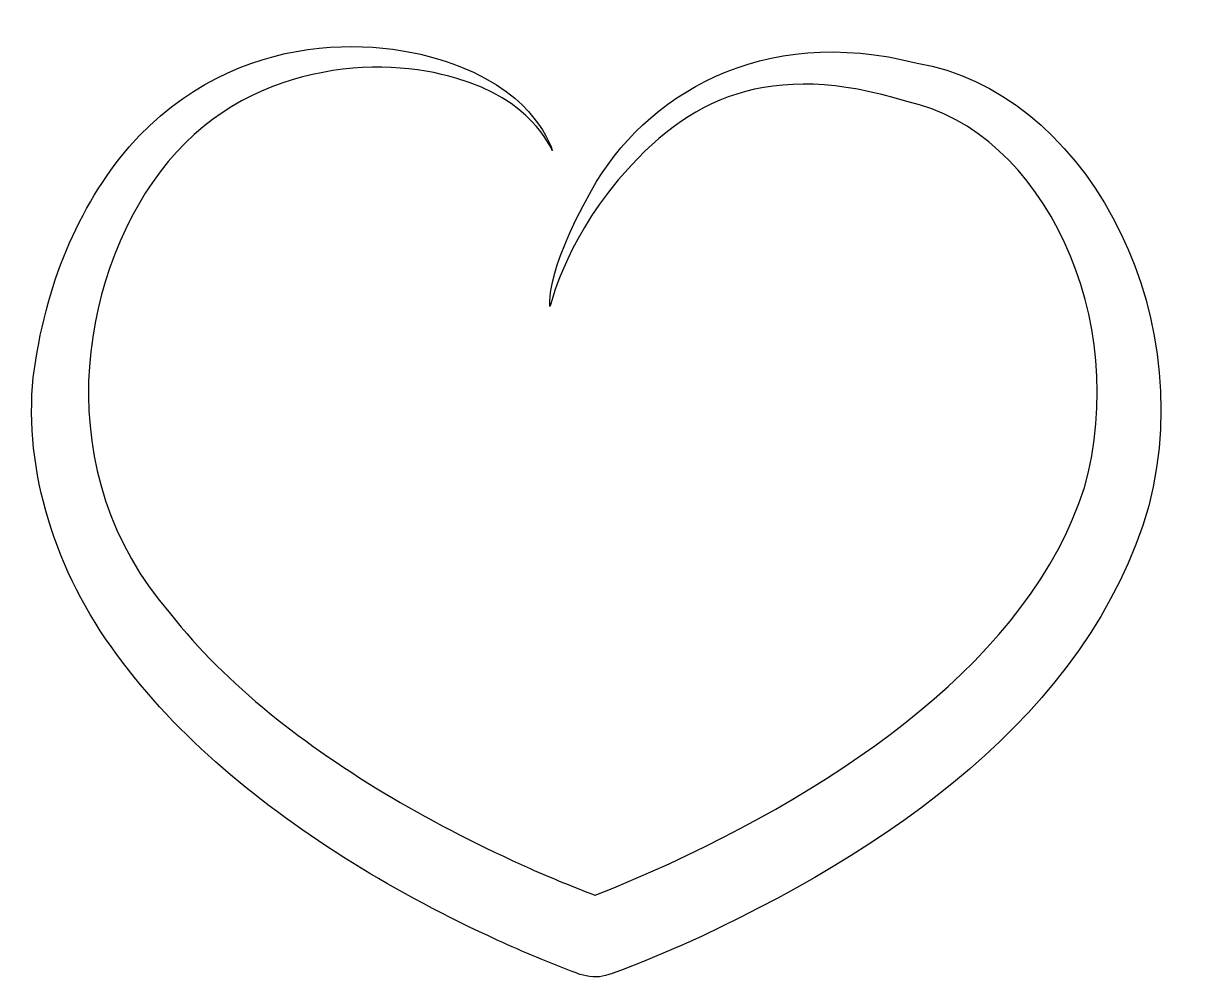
# Model space of a CAD drawing. Header units: centimetres. Extents: x -10.1 to 10.7, y -8.3 to 8.7.
import ezdxf

# ---------------------------------------------------------------- set-up
doc = ezdxf.new("R2010")
doc.units = ezdxf.units.CM
doc.header["$MEASUREMENT"] = 0
doc.layers.add('Camada 1', color=7, linetype='Continuous')

msp = doc.modelspace()

# ---------------------------------------------------------------- linework, layer by layer
at = {"layer": 'Camada 1'}
msp.add_open_spline([(5.68601, 7.95052), (2.9189, 8.65058), (0.85959, 7.37685), (-0.08632, 5.69338), (-0.08632, 5.69338), (-0.93706, 4.17893), (-0.81056, 3.62632), (-0.82297, 3.63937), (-0.82297, 3.63937), (-0.81083, 3.62984), (-0.58416, 4.71829), (0.39086, 5.88021), (0.39086, 5.88021), (1.61029, 7.33295), (3.06833, 8.02098), (5.50351, 7.26903), (5.50351, 7.26903), (7.92715, 6.74497), (9.4862, 3.4072), (8.64874, 0.42868), (8.64874, 0.42868), (7.6824, -2.59019), (4.40826, -4.8373), (0.96693, -6.38283), (0.96693, -6.38283), (0.96693, -6.38283), (0.30862, -6.66239), (0.30862, -6.66239), (0.30862, -6.66239), (0.30862, -6.66239), (-0.0196, -6.79153), (-0.0196, -6.79153), (-0.0196, -6.79153), (-0.0196, -6.79153), (-0.02262, -6.79254), (-0.02262, -6.79254), (-0.02262, -6.79254), (-0.40627, -6.64837), (-0.79351, -6.48991), (-1.17012, -6.32238), (-1.17012, -6.32238), (-2.02287, -5.94201), (-2.84541, -5.52329), (-3.62106, -5.06444), (-3.62106, -5.06444), (-5.1671, -4.14573), (-6.55203, -3.07133), (-7.5456, -1.81014), (-7.5456, -1.81014), (-9.71611, 0.68922), (-9.17676, 4.07816), (-7.72988, 6.02314), (-7.72988, 6.02314), (-6.2321, 8.01249), (-3.7655, 8.08194), (-2.49113, 7.68102), (-2.49113, 7.68102), (-1.15557, 7.31095), (-0.81645, 6.45793), (-0.7756, 6.40126), (-0.7756, 6.40126), (-0.81084, 6.46897), (-1.06659, 7.37236), (-2.41869, 7.88912), (-2.41869, 7.88912), (-3.69955, 8.41814), (-6.35885, 8.63552), (-8.27748, 6.46792), (-8.27748, 6.46792), (-9.18002, 5.39578), (-9.76938, 4.01645), (-9.97459, 2.38017), (-9.97459, 2.38017), (-10.1481, 0.73835), (-9.58068, -1.06947), (-8.4965, -2.52624), (-8.4965, -2.52624), (-7.42184, -4.00135), (-5.94639, -5.20538), (-4.32037, -6.21935), (-4.32037, -6.21935), (-3.5036, -6.7256), (-2.64169, -7.18167), (-1.74304, -7.59415), (-1.74304, -7.59415), (-1.29171, -7.80023), (-0.83687, -7.99306), (-0.35408, -8.17234), (-0.35408, -8.17234), (-0.35408, -8.17234), (-0.15398, -8.25158), (0.00573, -8.2428), (0.00573, -8.2428), (0.1489, -8.23478), (0.29783, -8.1756), (0.29783, -8.1756), (0.29783, -8.1756), (0.29783, -8.1756), (0.47936, -8.10842), (0.47936, -8.10842), (0.47936, -8.10842), (0.47936, -8.10842), (0.83554, -7.96975), (0.83554, -7.96975), (0.83554, -7.96975), (0.83554, -7.96975), (1.53658, -7.67339), (1.53658, -7.67339), (1.53658, -7.67339), (5.14394, -6.02956), (8.71041, -3.61249), (9.79359, 0.10295), (9.79359, 0.10295), (10.70577, 3.73512), (8.54894, 7.47136), (5.68601, 7.95052)], degree=3, knots=[0, 0, 0, 0, 0.03333333, 0.03333333, 0.03333333, 0.03333333, 0.06666667, 0.06666667, 0.06666667, 0.06666667, 0.1, 0.1, 0.1, 0.1, 0.13333333, 0.13333333, 0.13333333, 0.13333333, 0.16666667, 0.16666667, 0.16666667, 0.16666667, 0.2, 0.2, 0.2, 0.2, 0.23333333, 0.23333333, 0.23333333, 0.23333333, 0.26666667, 0.26666667, 0.26666667, 0.26666667, 0.3, 0.3, 0.3, 0.3, 0.33333333, 0.33333333, 0.33333333, 0.33333333, 0.36666667, 0.36666667, 0.36666667, 0.36666667, 0.4, 0.4, 0.4, 0.4, 0.43333333, 0.43333333, 0.43333333, 0.43333333, 0.46666667, 0.46666667, 0.46666667, 0.46666667, 0.5, 0.5, 0.5, 0.5, 0.53333333, 0.53333333, 0.53333333, 0.53333333, 0.56666667, 0.56666667, 0.56666667, 0.56666667, 0.6, 0.6, 0.6, 0.6, 0.63333333, 0.63333333, 0.63333333, 0.63333333, 0.66666667, 0.66666667, 0.66666667, 0.66666667, 0.7, 0.7, 0.7, 0.7, 0.73333333, 0.73333333, 0.73333333, 0.73333333, 0.76666667, 0.76666667, 0.76666667, 0.76666667, 0.8, 0.8, 0.8, 0.8, 0.83333333, 0.83333333, 0.83333333, 0.83333333, 0.86666667, 0.86666667, 0.86666667, 0.86666667, 0.9, 0.9, 0.9, 0.9, 0.93333333, 0.93333333, 0.93333333, 0.93333333, 1, 1, 1, 1], dxfattribs=at)

doc.saveas('drawing.dxf')
